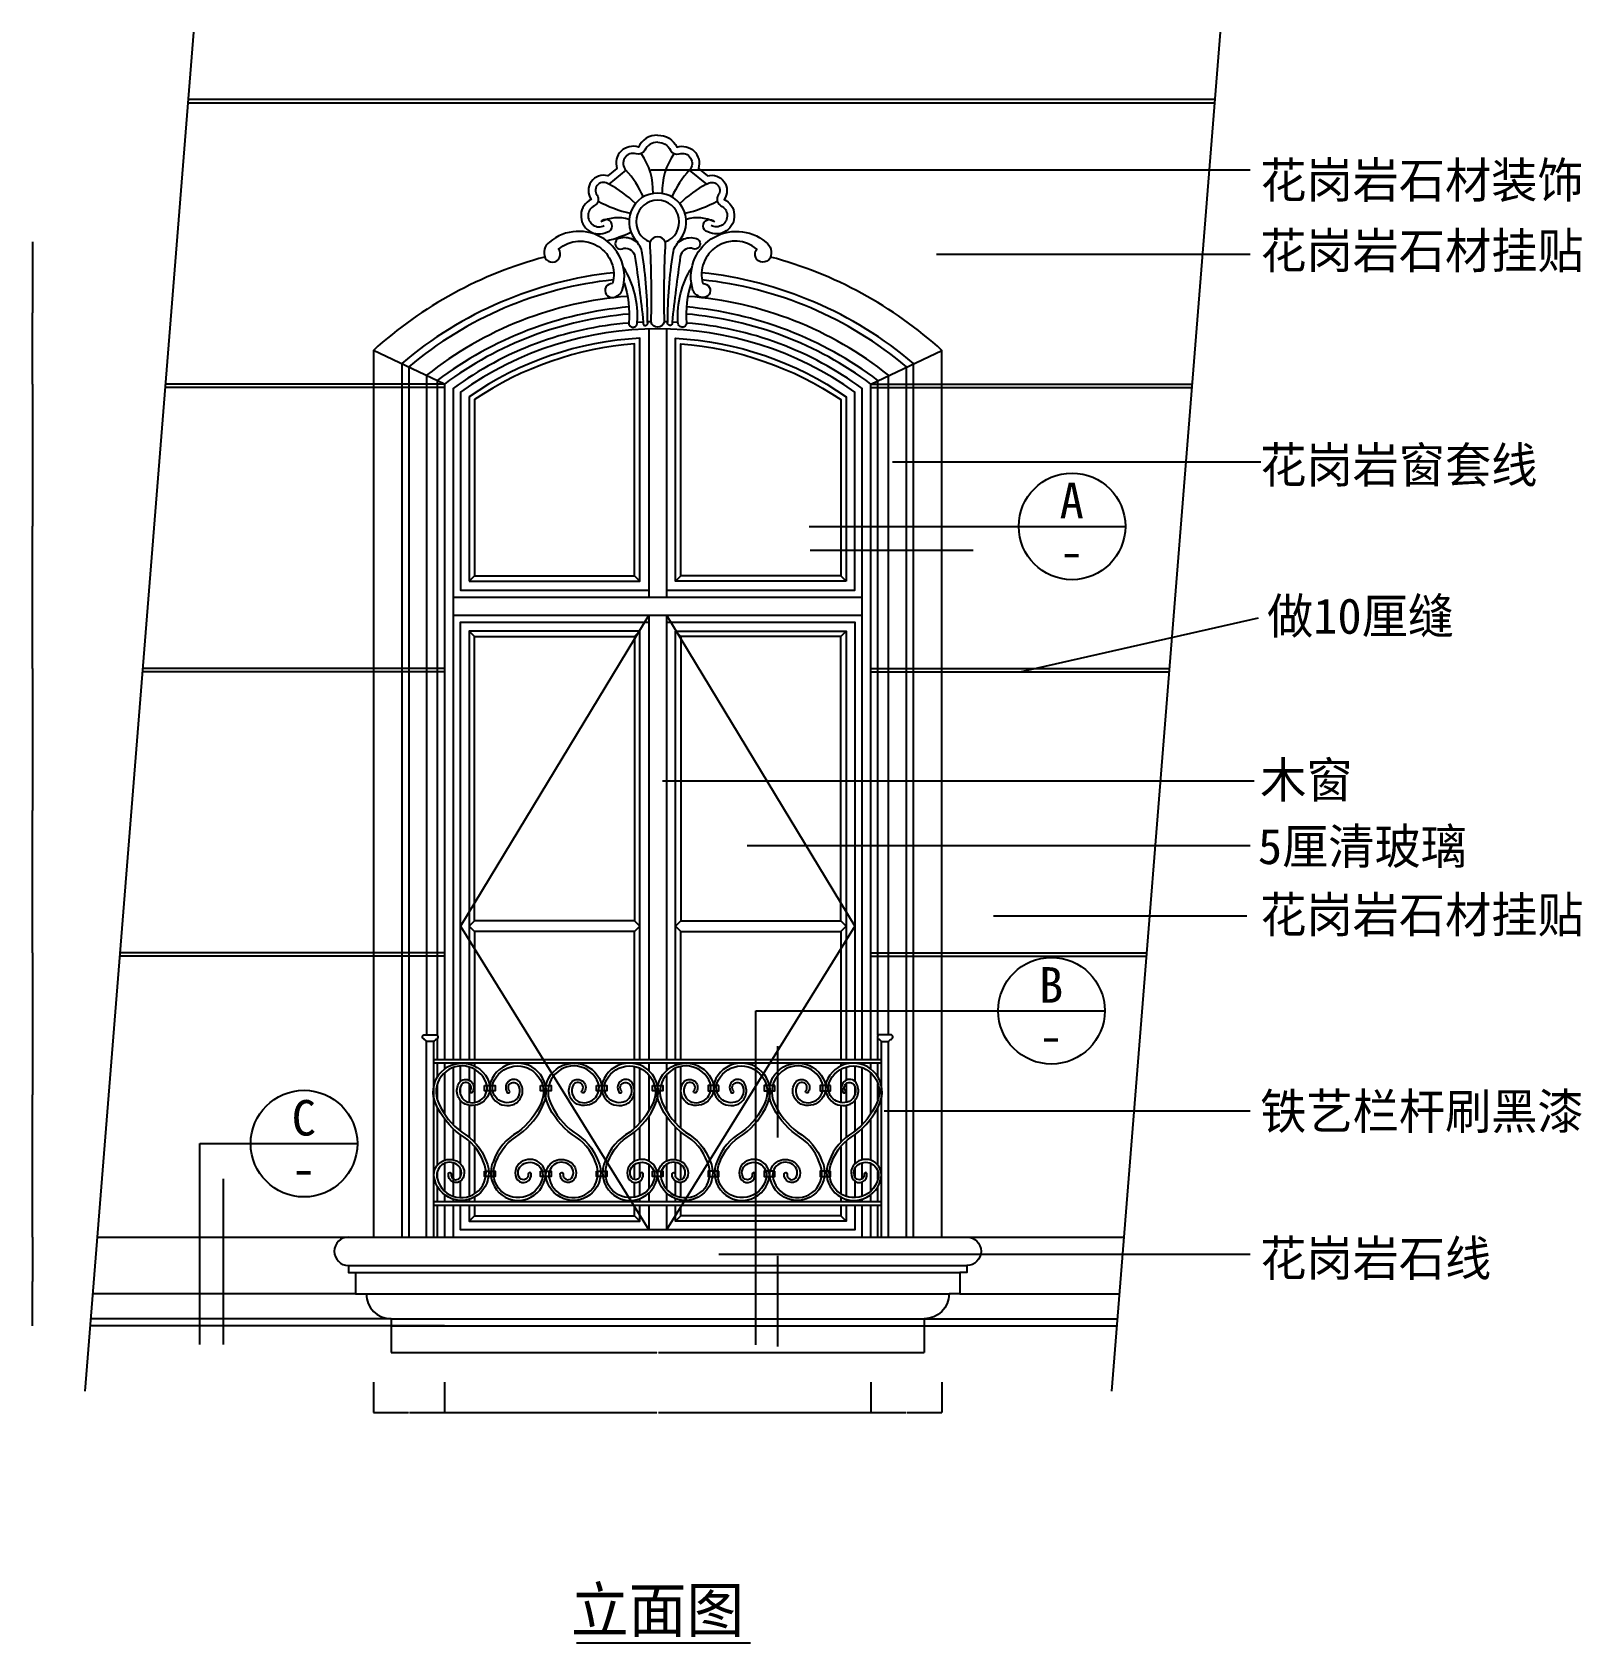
# Model space of a CAD drawing. Header units: metres. Extents: x 1429 to 10326, y -25970 to -14854.
# Drawn here: x 1749 to 6109, y -19419 to -14888 of the extents above; entities that cross this region are included whole.
import ezdxf

# ---------------------------------------------------------------- set-up
doc = ezdxf.new("R2010")
doc.units = ezdxf.units.M
for name, color, linetype in [('3', 3, 'Continuous'), ('4', 4, 'Continuous'), ('7', 7, 'Continuous'), ('BH', 3, 'Continuous'), ('DIM', 3, 'Continuous'), ('TEXT', 3, 'Continuous')]:
    doc.layers.add(name, color=color, linetype=linetype)
doc.dimstyles.get("Standard").update_dxf_attribs({"dimtxt": 2.5, "dimasz": 2.5, "dimexe": 1.25, "dimexo": 0.625, "dimtad": 1, "dimcen": 2.5, "dimazin": 3, "dimtfac": 1, "dimtmove": 0, "dimatfit": 3})

# ---------------------------------------------------------------- blocks, each defined once
blk = doc.blocks.new('*D7')
for p, q in [((1749.32, -17477.93), (1749.32, -17877.93)), ((1749.07, -17877.93), (1748.82, -17877.93)), ((1749.32, -18277.93), (1749.32, -17877.93)), ((1749.32, -17877.93), (1749.32, -17877.93)), ((1749.57, -17877.93), (1749.82, -17877.93))]:
    blk.add_line(p, q)
at = {"layer": 'Defpoints'}
for p in [(1749.32, -17477.93), (1749.32, -17877.93), (1749.32, -18277.93)]:
    blk.add_point(p, dxfattribs=at)
at = {"layer": 'DIM', "insert": (1749.32, -17876.805), "char_height": 1, "attachment_point": 5}
blk.add_mtext('0', dxfattribs=at)
blk = doc.blocks.new('*D8')
for p, q in [((1749.32, -18277.93), (1749.32, -18402.93)), ((1749.07, -18402.93), (1748.82, -18402.93)), ((1749.32, -18527.93), (1749.32, -18402.93)), ((1749.32, -18402.93), (1749.32, -18402.93)), ((1749.57, -18402.93), (1749.82, -18402.93))]:
    blk.add_line(p, q)
at = {"layer": 'Defpoints'}
for p in [(1749.32, -18277.93), (1749.32, -18402.93), (1749.32, -18527.93)]:
    blk.add_point(p, dxfattribs=at)
at = {"layer": 'DIM', "insert": (1749.32, -18401.805), "char_height": 1, "attachment_point": 5}
blk.add_mtext('0', dxfattribs=at)
blk = doc.blocks.new('*D9')
for p, q in [((1749.32, -15877.93), (1749.32, -16277.93)), ((1749.07, -16277.93), (1748.82, -16277.93)), ((1749.32, -16677.93), (1749.32, -16277.93)), ((1749.32, -16277.93), (1749.32, -16277.93)), ((1749.57, -16277.93), (1749.82, -16277.93))]:
    blk.add_line(p, q)
at = {"layer": 'Defpoints'}
for p in [(1749.32, -15877.93), (1749.32, -16277.93), (1749.32, -16677.93)]:
    blk.add_point(p, dxfattribs=at)
at = {"layer": 'DIM', "insert": (1749.32, -16276.805), "char_height": 1, "attachment_point": 5}
blk.add_mtext('0', dxfattribs=at)
blk = doc.blocks.new('*D10')
for p, q in [((1749.32, -16677.93), (1749.32, -17077.93)), ((1749.07, -17077.93), (1748.82, -17077.93)), ((1749.32, -17477.93), (1749.32, -17077.93)), ((1749.32, -17077.93), (1749.32, -17077.93)), ((1749.57, -17077.93), (1749.82, -17077.93))]:
    blk.add_line(p, q)
at = {"layer": 'Defpoints'}
for p in [(1749.32, -16677.93), (1749.32, -17077.93), (1749.32, -17477.93)]:
    blk.add_point(p, dxfattribs=at)
at = {"layer": 'DIM', "insert": (1749.32, -17076.805), "char_height": 1, "attachment_point": 5}
blk.add_mtext('0', dxfattribs=at)
blk = doc.blocks.new('*D11')
for p, q in [((1749.32, -15477.93), (1749.32, -15677.93)), ((1749.07, -15677.93), (1748.82, -15677.93)), ((1749.32, -15877.93), (1749.32, -15677.93)), ((1749.32, -15677.93), (1749.32, -15677.93)), ((1749.57, -15677.93), (1749.82, -15677.93))]:
    blk.add_line(p, q)
at = {"layer": 'Defpoints'}
for p in [(1749.32, -15477.93), (1749.32, -15677.93), (1749.32, -15877.93)]:
    blk.add_point(p, dxfattribs=at)
at = {"layer": 'DIM', "insert": (1749.32, -15676.805), "char_height": 1, "attachment_point": 5}
blk.add_mtext('0', dxfattribs=at)
blk = doc.blocks.new('*D28')
for p, q in [((2758.79, -18527.93), (2758.79, -18603.14)), ((4258.79, -18527.93), (4258.79, -18603.14)), ((2759.04, -18603.14), (3506.79, -18603.14)), ((3510.79, -18603.14), (4258.54, -18603.14))]:
    blk.add_line(p, q)
at = {"layer": 'Defpoints'}
for p in [(2758.79, -18527.93), (4258.79, -18527.93), (2758.79, -18603.14)]:
    blk.add_point(p, dxfattribs=at)
at = {"layer": 'DIM', "insert": (3508.79, -18603.14), "char_height": 1, "attachment_point": 5}
blk.add_mtext('1500', dxfattribs=at)
blk = doc.blocks.new('*D29')
for p, q in [((2908.79, -18686.23), (2908.79, -18771.23)), ((4108.79, -18686.23), (4108.79, -18771.23)), ((2909.04, -18771.23), (3506.79, -18771.23)), ((3510.79, -18771.23), (4108.54, -18771.23))]:
    blk.add_line(p, q)
at = {"layer": 'Defpoints'}
for p in [(2908.79, -18686.23), (4108.79, -18686.23), (2908.79, -18771.23)]:
    blk.add_point(p, dxfattribs=at)
at = {"layer": 'DIM', "insert": (3508.79, -18771.23), "char_height": 1, "attachment_point": 5}
blk.add_mtext('1200', dxfattribs=at)
blk = doc.blocks.new('*D30')
for p, q in [((2708.79, -18686.23), (2708.79, -18771.23)), ((2908.79, -18686.23), (2908.79, -18771.23)), ((2709.04, -18771.23), (2807.29, -18771.23)), ((2810.29, -18771.23), (2908.54, -18771.23))]:
    blk.add_line(p, q)
at = {"layer": 'Defpoints'}
for p in [(2708.79, -18686.23), (2908.79, -18686.23), (2708.79, -18771.23)]:
    blk.add_point(p, dxfattribs=at)
at = {"layer": 'DIM', "insert": (2808.79, -18771.23), "char_height": 1, "attachment_point": 5}
blk.add_mtext('200', dxfattribs=at)
blk = doc.blocks.new('*D31')
for p, q in [((4108.79, -18686.23), (4108.79, -18771.23)), ((4308.79, -18686.23), (4308.79, -18771.23)), ((4109.04, -18771.23), (4207.29, -18771.23)), ((4210.29, -18771.23), (4308.54, -18771.23))]:
    blk.add_line(p, q)
at = {"layer": 'Defpoints'}
for p in [(4108.79, -18686.23), (4308.79, -18686.23), (4108.79, -18771.23)]:
    blk.add_point(p, dxfattribs=at)
at = {"layer": 'DIM', "insert": (4208.79, -18771.23), "char_height": 1, "attachment_point": 5}
blk.add_mtext('200', dxfattribs=at)

msp = doc.modelspace()

# ---------------------------------------------------------------- hatches: boundary and pattern name
at = {"layer": 'BH'}
h = msp.add_hatch(dxfattribs=at)
h.set_pattern_fill('AR-RROOF', scale=400)
h.paths.add_polyline_path([(2993.79, -16417.93), (3443.79, -16417.93), (3443.79, -15765.24, 0.13), (2993.79, -15921.62)])
h = msp.add_hatch(dxfattribs=at)
h.set_pattern_fill('AR-RROOF', scale=400)
h.paths.add_polyline_path([(4023.79, -15921.62, 0.13), (3573.79, -15765.24), (3573.79, -16417.93), (4023.79, -16417.93)])
h = msp.add_hatch(dxfattribs=at)
h.set_pattern_fill('AR-RROOF', scale=400)
h.paths.add_polyline_path([(3443.79, -16587.93), (2993.79, -16587.93), (2993.79, -17387.93), (3443.79, -17387.93)])
h.paths.add_polyline_path([(2993.79, -17417.93), (2993.79, -18217.93), (3443.79, -18217.93), (3443.79, -17417.93)])
h.paths.add_polyline_path([(3573.79, -17387.93), (4023.79, -17387.93), (4023.79, -16587.93), (3573.79, -16587.93)])
h.paths.add_polyline_path([(3573.79, -18217.93), (4023.79, -18217.93), (4023.79, -17417.93), (3573.79, -17417.93)])

# ---------------------------------------------------------------- linework, layer by layer
at = {"layer": '3'}
for p, q in [((1897.85, -18711.23), (2203.96, -14888.17)), ((4786.74, -18711.23), (5092.84, -14888.17)), ((5076.85, -15087.93), (2187.96, -15087.93)), ((5077.65, -15077.93), (2188.76, -15077.93)), ((2908.79, -15887.93), (2123.91, -15887.93)), ((2908.79, -15877.93), (2124.71, -15877.93)), ((4108.79, -15877.93), (5013.59, -15877.93)), ((4108.79, -15887.93), (5012.79, -15887.93)), ((2978.79, -16432.93), (2993.79, -16417.93)), ((3458.79, -16432.93), (3443.79, -16417.93)), ((3558.79, -16432.93), (3573.79, -16417.93)), ((4038.79, -16432.93), (4023.79, -16417.93)), ((3483.79, -16527.93), (2953.79, -17402.93)), ((3533.79, -16527.93), (4063.79, -17402.93)), ((2993.79, -16587.93), (2978.79, -16572.93)), ((3458.79, -16572.93), (3443.79, -16587.93)), ((3558.79, -16572.93), (3573.79, -16587.93)), ((4023.79, -16587.93), (4038.79, -16572.93)), ((2908.79, -16687.93), (2059.85, -16687.93)), ((2908.79, -16677.93), (2060.65, -16677.93)), ((4108.79, -16677.93), (4949.54, -16677.93)), ((4108.79, -16687.93), (4948.74, -16687.93)), ((2978.79, -17402.93), (2993.79, -17387.93)), ((3458.79, -17402.93), (3443.79, -17387.93)), ((3558.79, -17402.93), (3573.79, -17387.93)), ((4038.79, -17402.93), (4023.79, -17387.93)), ((2953.79, -17402.93), (3483.79, -18257.93)), ((2978.79, -17402.93), (2993.79, -17417.93)), ((3458.79, -17402.93), (3443.79, -17417.93)), ((4063.79, -17402.93), (3533.79, -18257.93)), ((3558.79, -17402.93), (3573.79, -17417.93)), ((4038.79, -17402.93), (4023.79, -17417.93)), ((2908.79, -17487.93), (1995.8, -17487.93)), ((2908.79, -17477.93), (1996.6, -17477.93)), ((4108.79, -17477.93), (4885.48, -17477.93)), ((4108.79, -17487.93), (4884.68, -17487.93)), ((2993.79, -18217.93), (2978.79, -18232.93)), ((3458.79, -18232.93), (3443.79, -18217.93)), ((3558.79, -18232.93), (3573.79, -18217.93)), ((4023.79, -18217.93), (4038.79, -18232.93)), ((2658.79, -18377.93), (4358.79, -18377.93)), ((2758.79, -18507.93), (1914.13, -18507.93)), ((2758.79, -18507.93), (4258.79, -18507.93)), ((4258.79, -18507.93), (4803.01, -18507.93))]:
    msp.add_line(p, q, dxfattribs=at)
for points in [[(3508.79, -15177.93, 0.3), (3454.72, -15211.51, 0.61), (3394.09, -15271.37), (3368.71, -15292.25, 0.71), (3321.8, -15358.44, 1.01), (3367.71, -15450.15, 1.39), (3348.46, -15422.04)], [(3508.79, -15177.93, -0.3), (3562.85, -15211.51, -0.61), (3623.48, -15271.37), (3648.86, -15292.25, -0.71), (3695.78, -15358.44, -1.01), (3649.86, -15450.15, -1.39), (3669.11, -15422.04)], [(3508.25, -15197.92, 0.3), (3472.88, -15219.89, -0.38), (3448.42, -15230.49, 0.78), (3419.67, -15276.23), (3371.49, -15315.86, 0.88), (3338.1, -15346.85, -0.46), (3330.61, -15376.39, 1.01), (3358.62, -15432.34, 1.01)], [(3509.32, -15197.92, -0.3), (3544.69, -15219.89, 0.38), (3569.15, -15230.49, -0.78), (3597.9, -15276.23), (3646.08, -15315.86, -0.88), (3679.47, -15346.85, 0.46), (3686.96, -15376.39, -1.01), (3658.95, -15432.34, -1.01)], [(3480.18, -15703.35, 0.04), (3465.34, -15510.17, 0.46), (3404.38, -15467.74, 1.39), (3413.62, -15495.41, -0.39), (3445.02, -15519.39, -0.01), (3468.31, -15703.77, 1.64), (3480.18, -15703.35)], [(3530.24, -15478.12, 0.68), (3487.33, -15478.12, 0.68)], [(3530.24, -15478.12, 0.02), (3527.07, -15703.1, -0.82), (3490.5, -15703.1, 0.02), (3487.33, -15478.12)], [(3537.39, -15703.35, -0.04), (3552.23, -15510.17, -0.46), (3613.19, -15467.74, -1.39), (3603.95, -15495.41, 0.39), (3572.55, -15519.39, 0.01), (3549.26, -15703.77, -1.64), (3537.39, -15703.35)], [(3385.29, -15564.76, 0.15), (2788.79, -15820.02), (2788.79, -18277.93)], [(3414.23, -15592.84, -0.1), (3427.32, -15706.34, 1.04), (3451.57, -15704.61, 0.16), (3412.65, -15549.93, 0.16)], [(3603.34, -15592.84, 0.1), (3590.25, -15706.34, -1.04), (3566, -15704.61, -0.16), (3604.92, -15549.93, -0.16)], [(4228.79, -18277.93), (4228.79, -15820.02, 0.15), (3632.28, -15564.76, 0.15)], [(3427.35, -15661.18, 0.14), (2888.79, -15867.99), (2888.79, -17710.73)], [(4128.79, -17710.73), (4128.79, -15867.99, 0.14), (3590.22, -15661.18, 0.14)], [(3533.79, -16457.93), (4063.79, -16457.93), (4063.79, -15900.75, 0.32), (2953.79, -15900.75), (2953.79, -16457.93), (3483.79, -16457.93)]]:
    msp.add_lwpolyline(points, format="xyb", dxfattribs=at)
for points in [[(3381.82, -15595.44, 1.11), (3383.2, -15634.62, 0.25), (3409.35, -15614.69, 0.75), (3204.56, -15478.56, 0.37), (3192.59, -15523.5, 1.08), (3230.14, -15498.48, -0.74)], [(3635.75, -15595.44, -1.11), (3634.37, -15634.62, -0.25), (3608.22, -15614.69, -0.75), (3813.01, -15478.56, -0.37), (3824.98, -15523.5, -1.08), (3787.43, -15498.48, 0.74)], [(2978.79, -16432.93), (3458.79, -16432.93), (3458.79, -15749.27, 0.14), (2978.79, -15913.73)], [(2993.79, -16417.93), (3443.79, -16417.93), (3443.79, -15765.24, 0.13), (2993.79, -15921.62)], [(4038.79, -16432.93), (3558.79, -16432.93), (3558.79, -15749.27, -0.14), (4038.79, -15913.73)], [(4023.79, -16417.93), (3573.79, -16417.93), (3573.79, -15765.24, -0.13), (4023.79, -15921.62)], [(2979.86, -17867.87, 1.06), (2957.02, -17848.72, 0.43), (2970.12, -17896.5, 0.65), (3026.64, -17844.4, 1.04), (2891.87, -17900.11, 0.13), (2957.54, -17982.93, -0.18), (3026.07, -18063.96, -1.1), (2881.34, -18117.04, -0.72), (2948.39, -18067.46, -0.43), (2958.05, -18117.14, -0.75), (2919.9, -18099.29, -0.88), (2927.8, -18100.54, 0.74), (2951.77, -18112.15, 0.43), (2943.95, -18074.13, 0.72), (2889.03, -18114.8, 1.11), (3018.71, -18067.1, 0.18), (2953.17, -17989.64, -0.13), (2884.55, -17903.35, -1.04), (3034.19, -17841.75, -0.65), (2966.69, -17903.73, -0.44), (2950.55, -17843.98, -0.98), (2987.76, -17869.12, -0.99)], [(3092.71, -17867.87, -1.06), (3115.55, -17848.72, -0.43), (3102.45, -17896.5, -0.65), (3045.93, -17844.4, -1.04), (3180.7, -17900.11, -0.13), (3115.04, -17982.93, 0.18), (3046.5, -18063.96, 1.1), (3191.23, -18117.04, 0.72), (3124.18, -18067.46, 0.43), (3114.52, -18117.14, 0.75), (3152.67, -18099.29, 0.88), (3144.77, -18100.54, -0.74), (3120.8, -18112.15, -0.43), (3128.62, -18074.13, -0.72), (3183.54, -18114.8, -1.11), (3053.87, -18067.1, -0.18), (3119.4, -17989.64, 0.13), (3188.02, -17903.35, 1.04), (3038.38, -17841.75, 0.65), (3105.88, -17903.73, 0.44), (3122.02, -17843.98, 0.98), (3084.81, -17869.12, 0.99)], [(3294.86, -17867.87, 1.06), (3272.02, -17848.72, 0.43), (3285.12, -17896.5, 0.65), (3341.64, -17844.4, 1.04), (3206.87, -17900.11, 0.13), (3272.54, -17982.93, -0.18), (3341.07, -18063.96, -1.1), (3196.34, -18117.04, -0.72), (3263.39, -18067.46, -0.43), (3273.05, -18117.14, -0.75), (3234.9, -18099.29, -0.88), (3242.8, -18100.54, 0.74), (3266.77, -18112.15, 0.43), (3258.95, -18074.13, 0.72), (3204.03, -18114.8, 1.11), (3333.71, -18067.1, 0.18), (3268.17, -17989.64, -0.13), (3199.55, -17903.35, -1.04), (3349.19, -17841.75, -0.65), (3281.69, -17903.73, -0.44), (3265.55, -17843.98, -0.98), (3302.76, -17869.12, -0.99)], [(3407.71, -17867.87, -1.06), (3430.55, -17848.72, -0.43), (3417.45, -17896.5, -0.65), (3360.93, -17844.4, -1.04), (3495.7, -17900.11, -0.13), (3430.04, -17982.93, 0.18), (3361.5, -18063.96, 1.1), (3506.23, -18117.04, 0.72), (3439.18, -18067.46, 0.43), (3429.52, -18117.14, 0.75), (3467.67, -18099.29, 0.88), (3459.77, -18100.54, -0.74), (3435.8, -18112.15, -0.43), (3443.62, -18074.13, -0.72), (3498.54, -18114.8, -1.11), (3368.87, -18067.1, -0.18), (3434.4, -17989.64, 0.13), (3503.02, -17903.35, 1.04), (3353.38, -17841.75, 0.65), (3420.88, -17903.73, 0.44), (3437.02, -17843.98, 0.98), (3399.81, -17869.12, 0.99)], [(3609.86, -17867.87, 1.06), (3587.02, -17848.72, 0.43), (3600.12, -17896.5, 0.65), (3656.64, -17844.4, 1.04), (3521.87, -17900.11, 0.13), (3587.54, -17982.93, -0.18), (3656.07, -18063.96, -1.1), (3511.34, -18117.04, -0.72), (3578.39, -18067.46, -0.43), (3588.05, -18117.14, -0.75), (3549.9, -18099.29, -0.88), (3557.8, -18100.54, 0.74), (3581.77, -18112.15, 0.43), (3573.95, -18074.13, 0.72), (3519.03, -18114.8, 1.11), (3648.71, -18067.1, 0.18), (3583.17, -17989.64, -0.13), (3514.55, -17903.35, -1.04), (3664.19, -17841.75, -0.65), (3596.69, -17903.73, -0.44), (3580.55, -17843.98, -0.98), (3617.76, -17869.12, -0.99)], [(3722.71, -17867.87, -1.06), (3745.55, -17848.72, -0.43), (3732.45, -17896.5, -0.65), (3675.93, -17844.4, -1.04), (3810.7, -17900.11, -0.13), (3745.04, -17982.93, 0.18), (3676.5, -18063.96, 1.1), (3821.23, -18117.04, 0.72), (3754.18, -18067.46, 0.43), (3744.52, -18117.14, 0.75), (3782.67, -18099.29, 0.88), (3774.77, -18100.54, -0.74), (3750.8, -18112.15, -0.43), (3758.62, -18074.13, -0.72), (3813.54, -18114.8, -1.11), (3683.87, -18067.1, -0.18), (3749.4, -17989.64, 0.13), (3818.02, -17903.35, 1.04), (3668.38, -17841.75, 0.65), (3735.88, -17903.73, 0.44), (3752.02, -17843.98, 0.98), (3714.81, -17869.12, 0.99)], [(3924.86, -17867.87, 1.06), (3902.02, -17848.72, 0.43), (3915.12, -17896.5, 0.65), (3971.64, -17844.4, 1.04), (3836.87, -17900.11, 0.13), (3902.54, -17982.93, -0.18), (3971.07, -18063.96, -1.1), (3826.34, -18117.04, -0.72), (3893.39, -18067.46, -0.43), (3903.05, -18117.14, -0.75), (3864.9, -18099.29, -0.88), (3872.8, -18100.54, 0.74), (3896.77, -18112.15, 0.43), (3888.95, -18074.13, 0.72), (3834.03, -18114.8, 1.11), (3963.71, -18067.1, 0.18), (3898.17, -17989.64, -0.13), (3829.55, -17903.35, -1.04), (3979.19, -17841.75, -0.65), (3911.69, -17903.73, -0.44), (3895.55, -17843.98, -0.98), (3932.76, -17869.12, -0.99)], [(4037.71, -17867.87, -1.06), (4060.55, -17848.72, -0.43), (4047.45, -17896.5, -0.65), (3990.93, -17844.4, -1.04), (4125.7, -17900.11, -0.13), (4060.04, -17982.93, 0.18), (3991.5, -18063.96, 1.1), (4136.23, -18117.04, 0.72), (4069.18, -18067.46, 0.43), (4059.52, -18117.14, 0.75), (4097.67, -18099.29, 0.88), (4089.77, -18100.54, -0.74), (4065.8, -18112.15, -0.43), (4073.62, -18074.13, -0.72), (4128.54, -18114.8, -1.11), (3998.87, -18067.1, -0.18), (4064.4, -17989.64, 0.13), (4133.02, -17903.35, 1.04), (3983.38, -17841.75, 0.65), (4050.88, -17903.73, 0.44), (4067.02, -17843.98, 0.98), (4029.81, -17869.12, 0.99)]]:
    msp.add_lwpolyline(points, format="xyb", close=True, dxfattribs=at)
for points in [[(2953.79, -17777.93), (2953.79, -16547.93), (3483.79, -16547.93)], [(3458.79, -17777.93), (3458.79, -16572.93), (2978.79, -16572.93), (2978.79, -17777.93)], [(3533.79, -16547.93), (4063.79, -16547.93), (4063.79, -17777.93)], [(3558.79, -17777.93), (3558.79, -16572.93), (4038.79, -16572.93), (4038.79, -17777.93)], [(3443.79, -17777.93), (3443.79, -17417.93), (2993.79, -17417.93), (2993.79, -17777.93)], [(3573.79, -17777.93), (3573.79, -17417.93), (4023.79, -17417.93), (4023.79, -17777.93)], [(2888.79, -17719.63), (2888.79, -17777.93)], [(4128.79, -17777.93), (4128.79, -17719.63)], [(2888.79, -17787.93), (2888.79, -17828.09)], [(2953.79, -17788.9), (2953.79, -17787.93)], [(2953.79, -17840.33), (2953.79, -17796.91)], [(2978.79, -17787.93), (2978.79, -17791.43)], [(2978.79, -17799.73), (2978.79, -17836.81)], [(2993.79, -17787.93), (2993.79, -17797.01)], [(2993.79, -17806.03), (2993.79, -17899.23)], [(3443.79, -17790.07), (3443.79, -17787.93)], [(3443.79, -17971.86), (3443.79, -17798.22)], [(3458.79, -17794.31), (3458.79, -17787.93)], [(3458.79, -17957.2), (3458.79, -17802.97)], [(3558.79, -17794.31), (3558.79, -17787.93)], [(3558.79, -17957.2), (3558.79, -17802.97)], [(3573.79, -17790.07), (3573.79, -17787.93)], [(3573.79, -17971.86), (3573.79, -17798.22)], [(4023.79, -17787.93), (4023.79, -17797.01)], [(4023.79, -17806.03), (4023.79, -17899.23)], [(4038.79, -17787.93), (4038.79, -17791.43)], [(4038.79, -17799.73), (4038.79, -17836.81)], [(4063.79, -17787.93), (4063.79, -17788.9)], [(4063.79, -17796.91), (4063.79, -17840.33)], [(4128.79, -17828.09), (4128.79, -17787.93)], [(2888.79, -17847.3), (2888.79, -17892.19)], [(2978.79, -17846.29), (2978.79, -17899.12)], [(4038.79, -17846.29), (4038.79, -17899.12)], [(4128.79, -17892.19), (4128.79, -17847.3)], [(2953.79, -17877.26), (2953.79, -17855.65)], [(2953.79, -17980.1), (2953.79, -17893.37)], [(4063.79, -17855.65), (4063.79, -17877.26)], [(4063.79, -17893.37), (4063.79, -17980.1)], [(2888.79, -17912.61), (2888.79, -18076.16)], [(2978.79, -17907.23), (2978.79, -17997.61)], [(2993.79, -17907.33), (2993.79, -18011.69)], [(4023.79, -17907.33), (4023.79, -18011.69)], [(4038.79, -17907.23), (4038.79, -17997.61)], [(4128.79, -18076.16), (4128.79, -17912.61)], [(3443.79, -18064.66), (3443.79, -17982.36)], [(3458.79, -18059.91), (3458.79, -17968.75)], [(3558.79, -18059.91), (3558.79, -17968.75)], [(3573.79, -18064.66), (3573.79, -17982.36)], [(2953.79, -18071.7), (2953.79, -17990)], [(2978.79, -18008.16), (2978.79, -18163.28)], [(2993.79, -18023.79), (2993.79, -18156.04)], [(4023.79, -18023.79), (4023.79, -18156.04)], [(4038.79, -18008.16), (4038.79, -18163.28)], [(4063.79, -17990), (4063.79, -18071.7)], [(3443.79, -18116.45), (3443.79, -18074.01)], [(3458.79, -18108.27), (3458.79, -18067.99)], [(3558.79, -18108.27), (3558.79, -18067.99)], [(3573.79, -18116.45), (3573.79, -18074.01)], [(2888.79, -18093.06), (2888.79, -18114.04)], [(2953.79, -18108.73), (2953.79, -18085.03)], [(2953.79, -18166.98), (2953.79, -18120.89)], [(3443.79, -18165.89), (3443.79, -18124.52)], [(3458.79, -18161.34), (3458.79, -18120.53)], [(3558.79, -18161.34), (3558.79, -18120.53)], [(3573.79, -18165.89), (3573.79, -18124.52)], [(4063.79, -18085.03), (4063.79, -18108.73)], [(4063.79, -18120.89), (4063.79, -18166.98)], [(4128.79, -18114.04), (4128.79, -18093.06)], [(2888.79, -18135.52), (2888.79, -18177.93)], [(2993.79, -18165.35), (2993.79, -18177.93)], [(3458.79, -18177.93), (3458.79, -18169.97)], [(3558.79, -18177.93), (3558.79, -18169.97)], [(4023.79, -18165.35), (4023.79, -18177.93)], [(4128.79, -18177.93), (4128.79, -18135.52)], [(2888.79, -18187.93), (2888.79, -18277.93)], [(2953.79, -18177.93), (2953.79, -18174.98)], [(4063.79, -18187.93), (4063.79, -18257.93), (2953.79, -18257.93), (2953.79, -18187.93)], [(2978.79, -18171.69), (2978.79, -18177.93)], [(2978.79, -18187.93), (2978.79, -18232.93), (3458.79, -18232.93), (3458.79, -18187.93)], [(2993.79, -18187.93), (2993.79, -18217.93), (3443.79, -18217.93), (3443.79, -18187.93)], [(3443.79, -18177.93), (3443.79, -18174.01)], [(4038.79, -18187.93), (4038.79, -18232.93), (3558.79, -18232.93), (3558.79, -18187.93)], [(3573.79, -18177.93), (3573.79, -18174.01)], [(4023.79, -18187.93), (4023.79, -18217.93), (3573.79, -18217.93), (3573.79, -18187.93)], [(4038.79, -18171.69), (4038.79, -18177.93)], [(4063.79, -18174.98), (4063.79, -18177.93)], [(4128.79, -18277.93), (4128.79, -18187.93)]]:
    msp.add_lwpolyline(points, dxfattribs=at)
for points in [[(2993.79, -17387.93), (2993.79, -16587.93), (3443.79, -16587.93), (3443.79, -17387.93)], [(4023.79, -17387.93), (4023.79, -16587.93), (3573.79, -16587.93), (3573.79, -17387.93)], [(3021.98, -17851.44), (3051.2, -17851.44), (3051.2, -17866.52), (3021.98, -17866.52)], [(3179.48, -17851.44), (3208.7, -17851.44), (3208.7, -17866.52), (3179.48, -17866.52)], [(3336.98, -17851.44), (3366.2, -17851.44), (3366.2, -17866.52), (3336.98, -17866.52)], [(3494.48, -17851.44), (3523.7, -17851.44), (3523.7, -17866.52), (3494.48, -17866.52)], [(3680.59, -17851.44), (3651.37, -17851.44), (3651.37, -17866.52), (3680.59, -17866.52)], [(3838.09, -17851.44), (3808.87, -17851.44), (3808.87, -17866.52), (3838.09, -17866.52)], [(3995.59, -17851.44), (3966.37, -17851.44), (3966.37, -17866.52), (3995.59, -17866.52)], [(3021.98, -18092.54), (3051.2, -18092.54), (3051.2, -18107.62), (3021.98, -18107.62)], [(3179.48, -18092.54), (3208.7, -18092.54), (3208.7, -18107.62), (3179.48, -18107.62)], [(3336.98, -18092.54), (3366.2, -18092.54), (3366.2, -18107.62), (3336.98, -18107.62)], [(3494.48, -18092.54), (3523.7, -18092.54), (3523.7, -18107.62), (3494.48, -18107.62)], [(3680.59, -18092.54), (3651.37, -18092.54), (3651.37, -18107.62), (3680.59, -18107.62)], [(3838.09, -18092.54), (3808.87, -18092.54), (3808.87, -18107.62), (3838.09, -18107.62)], [(3995.59, -18092.54), (3966.37, -18092.54), (3966.37, -18107.62), (3995.59, -18107.62)]]:
    msp.add_lwpolyline(points, close=True, dxfattribs=at)
for centre, radius, start, end in [((3312.06, -15335.19), 183.79, 357.91, 34.97), ((3705.51, -15335.19), 183.79, 145.03, 182.09), ((3200.52, -15471.99), 293.86, 24.19, 41.77), ((3817.05, -15471.99), 293.86, 138.23, 155.81), ((3235.82, -15581.44), 298.23, 45.07, 62.94), ((3508.79, -15421.43), 80.61, 314.18, 225.82), ((3508.79, -15421.43), 60.61, 290.73, 249.27), ((3781.75, -15581.44), 298.23, 117.06, 134.93), ((3510.81, -15051.48), 355.02, 241.46, 257.14), ((3506.76, -15051.48), 355.02, 282.86, 298.54), ((3397.81, -15520.25), 109.91, 73.81, 116.68), ((3247.24, -15033.4), 457.25, 285.04, 294.07), ((3619.76, -15520.25), 109.91, 63.32, 106.19)]:
    msp.add_arc(centre, radius, start, end, dxfattribs=at)
at = {"layer": '4'}
for p, q in [((1932.54, -18277.93), (4821.43, -18277.93)), ((2908.79, -18527.93), (1912.53, -18527.93)), ((2758.79, -18527.93), (4258.79, -18527.93)), ((4108.79, -18527.93), (4801.41, -18527.93))]:
    msp.add_line(p, q, dxfattribs=at)
for points in [[(3191.38, -15520.67, 0.12), (2708.79, -15783.5), (2708.79, -18277.93)], [(4308.79, -18277.93), (4308.79, -15783.5, 0.12), (3826.19, -15520.67, 0.12)], [(3428.17, -15681.18, 0.14), (2908.79, -15877.93), (2908.79, -17777.93)], [(4108.79, -17777.93), (4108.79, -15877.93, 0.14), (3589.4, -15681.18, 0.14)], [(2638.79, -18277.93, 1), (2638.79, -18357.93), (2638.79, -18377.93), (2658.79, -18377.93), (2658.79, -18437.93), (2688.79, -18437.93, 0.41), (2758.79, -18507.93), (2758.79, -18527.93)], [(4378.79, -18277.93, -1), (4378.79, -18357.93), (4378.79, -18377.93), (4358.79, -18377.93), (4358.79, -18437.93), (4328.79, -18437.93, -0.41), (4258.79, -18507.93), (4258.79, -18527.93)]]:
    msp.add_lwpolyline(points, format="xyb", dxfattribs=at)
for points in [[(2908.79, -17787.93), (2908.79, -17805.62)], [(4108.79, -17805.62), (4108.79, -17787.93)], [(2908.79, -17816.07), (2908.79, -17931.6)], [(4108.79, -17931.6), (4108.79, -17816.07)], [(2908.79, -17945.56), (2908.79, -18061.99)], [(4108.79, -18061.99), (4108.79, -17945.56)], [(2908.79, -18070.57), (2908.79, -18148.22)], [(4108.79, -18148.22), (4108.79, -18070.57)], [(2908.79, -18158.73), (2908.79, -18177.93)], [(4108.79, -18177.93), (4108.79, -18158.73)], [(2908.79, -18187.93), (2908.79, -18277.93)], [(4108.79, -18277.93), (4108.79, -18187.93)]]:
    msp.add_lwpolyline(points, dxfattribs=at)
at = {"layer": '7'}
for p, q in [((3483.79, -15723.25), (3483.79, -16477.93)), ((3533.79, -15723.25), (3533.79, -16477.93)), ((2908.79, -15877.93), (2708.79, -15783.5)), ((4108.79, -15877.93), (4308.79, -15783.5)), ((2933.79, -16477.93), (4083.79, -16477.93)), ((2933.79, -16527.93), (4083.79, -16527.93)), ((3483.79, -16527.93), (3483.79, -17777.93)), ((3533.79, -16527.93), (3533.79, -17777.93)), ((2858.79, -18277.93), (2858.79, -17727.93)), ((2878.79, -18277.93), (2878.79, -17727.93)), ((4138.79, -18277.93), (4138.79, -17727.93)), ((4158.79, -18277.93), (4158.79, -17727.93)), ((2878.79, -17777.93), (4138.79, -17777.93)), ((2878.79, -17787.93), (4138.79, -17787.93)), ((3483.79, -17787.93), (3483.79, -17809.8)), ((3533.79, -17787.93), (3533.79, -17809.8)), ((3483.79, -17821.15), (3483.79, -17923.6)), ((3533.79, -17821.15), (3533.79, -17923.6)), ((3483.79, -17938.52), (3483.79, -18064.08)), ((3533.79, -17938.52), (3533.79, -18064.08)), ((3483.79, -18073.25), (3483.79, -18143.02)), ((3533.79, -18073.25), (3533.79, -18143.02)), ((3483.79, -18154.5), (3483.79, -18177.93)), ((3533.79, -18154.5), (3533.79, -18177.93)), ((2878.79, -18177.93), (4138.79, -18177.93)), ((2878.79, -18187.93), (4138.79, -18187.93)), ((3483.79, -18187.93), (3483.79, -18257.93)), ((3533.79, -18187.93), (3533.79, -18257.93)), ((2638.79, -18357.93), (4378.79, -18357.93)), ((2658.79, -18437.93), (1919.73, -18437.93)), ((2688.79, -18437.93), (4328.79, -18437.93)), ((4358.79, -18437.93), (4808.62, -18437.93))]:
    msp.add_line(p, q, dxfattribs=at)
for points in [[(3384.16, -15585.01, 0.15), (2808.79, -15829.4), (2808.79, -18277.93)], [(4208.79, -18277.93), (4208.79, -15829.4, 0.15), (3633.41, -15585.01, 0.15)], [(3423.64, -15631.38, 0.15), (2858.79, -15853.31), (2858.79, -17708.89)], [(4158.79, -17708.89), (4158.79, -15853.31, 0.15), (3593.93, -15631.38, 0.15)], [(3427.32, -15706.34, 0.14), (2933.79, -15890.53), (2933.79, -17777.93)], [(4083.79, -17777.93), (4083.79, -15890.53, 0.14), (3590.25, -15706.34, 0.14)]]:
    msp.add_lwpolyline(points, format="xyb", dxfattribs=at)
for points in [[(3468.31, -15703.77), (3451.57, -15704.61)], [(3490.5, -15703.1), (3480.18, -15703.35)], [(3537.39, -15703.35), (3527.07, -15703.1)], [(3566, -15704.61), (3549.26, -15703.77)], [(2933.79, -17787.93), (2933.79, -17792.55)], [(2933.79, -17800.99), (2933.79, -17962.43)], [(4083.79, -17792.55), (4083.79, -17787.93)], [(4083.79, -17962.43), (4083.79, -17800.99)], [(2933.79, -17973.59), (2933.79, -18060.84)], [(4083.79, -18060.84), (4083.79, -17973.59)], [(2933.79, -18069.14), (2933.79, -18163.27)], [(4083.79, -18114.27), (4083.79, -18069.14)], [(4083.79, -18163.27), (4083.79, -18123.21)], [(2933.79, -18171.68), (2933.79, -18177.93)], [(2933.79, -18187.93), (2933.79, -18277.93)], [(4083.79, -18177.93), (4083.79, -18171.68)], [(4083.79, -18277.93), (4083.79, -18187.93)]]:
    msp.add_lwpolyline(points, dxfattribs=at)
for points in [[(2878.79, -17727.93), (2858.79, -17727.93, 0.18), (2850.59, -17720.89, -0.81), (2853.38, -17708.89), (2884.19, -17708.89, -0.81), (2886.98, -17720.89, 0.18)], [(4138.79, -17727.93), (4158.79, -17727.93, -0.18), (4166.98, -17720.89, 0.81), (4164.19, -17708.89), (4133.38, -17708.89, 0.81), (4130.59, -17720.89, -0.18)]]:
    msp.add_lwpolyline(points, format="xyb", close=True, dxfattribs=at)
at = {"layer": 'DIM'}
for p, q in [((3935.53, -16278.52), (4524.84, -16278.52)), ((3937.94, -16345.24), (4396.39, -16345.24)), ((3785.16, -18581.54), (3785.16, -17641.27)), ((3785.16, -17641.27), (4466.88, -17641.27)), ((4466.88, -17641.27), (4766.88, -17641.27)), ((3847.22, -17997.71), (3847.22, -17740.63)), ((2220.81, -18015.08), (2363.71, -18015.08)), ((2220.81, -18580.25), (2220.81, -18015.08)), ((2363.71, -18015.08), (2663.71, -18015.08)), ((2287.38, -18579.83), (2287.38, -18114.45)), ((3847.22, -18586.04), (3847.22, -18330.81))]:
    msp.add_line(p, q, dxfattribs=at)
msp.add_lwpolyline([(4524.84, -16278.52), (4824.84, -16278.52)], dxfattribs=at)
for centre in [(4674.84, -16278.52), (4616.88, -17641.27), (2513.71, -18015.08)]:
    msp.add_circle(centre, 150, dxfattribs=at)
at = {"layer": 'TEXT'}
msp.add_line((3280.01, -19419.42), (3769.8, -19419.42), dxfattribs=at)

# ---------------------------------------------------------------- texts
at = {"layer": 'DIM'}
for s, p in [('A', (4639.86, -16255.85)), ('-', (4639.6, -16399.18)), ('B', (4581.91, -17618.6)), ('-', (4581.64, -17761.93)), ('C', (2479, -17992.42)), ('-', (2478.47, -18135.74))]:
    msp.add_text(s, height=100, dxfattribs=at).set_placement(p)
at = {"layer": 'TEXT'}
for s, height, p in [('花岗岩石材装饰', 100, (5204.41, -15354.3)), ('花岗岩石材挂贴', 100, (5204.41, -15552.55)), ('花岗岩窗套线', 100, (5204.41, -16155.89)), ('做10厘缝', 100, (5223.64, -16580.62)), ('木窗', 100, (5204.41, -17041.74)), ('5厘清玻璃', 100, (5197.89, -17228.66)), ('花岗岩石材挂贴', 100, (5204.41, -17421.21)), ('铁艺栏杆刷黑漆', 100, (5204.41, -17974.26)), ('花岗岩石线', 100, (5204.41, -18387.5)), ('立面图', 125, (3264.68, -19389.53))]:
    msp.add_text(s, height=height, dxfattribs=at).set_placement(p)

# ---------------------------------------------------------------- dimensions: what is measured, and where the dimension line sits
at = {"layer": 'DIM'}
for base, p1, p2, picture, middle in [((1749.32, -15677.93), (1749.32, -15877.93), (1749.32, -15477.93), '*D11', (1749.32, -15676.805)), ((1749.32, -16277.93), (1749.32, -16677.93), (1749.32, -15877.93), '*D9', (1749.32, -16276.805)), ((1749.32, -17077.93), (1749.32, -17477.93), (1749.32, -16677.93), '*D10', (1749.32, -17076.805)), ((1749.32, -17877.93), (1749.32, -18277.93), (1749.32, -17477.93), '*D7', (1749.32, -17876.805)), ((1749.32, -18402.93), (1749.32, -18527.93), (1749.32, -18277.93), '*D8', (1749.32, -18401.805)), ((2758.79, -18603.14), (2758.79, -18527.93), (4258.79, -18527.93), '*D28', (3508.79, -18603.14)), ((2708.79, -18771.23), (2708.79, -18686.23), (2908.79, -18686.23), '*D30', (2808.79, -18771.23)), ((2908.79, -18771.23), (2908.79, -18686.23), (4108.79, -18686.23), '*D29', (3508.79, -18771.23)), ((4108.79, -18771.23), (4108.79, -18686.23), (4308.79, -18686.23), '*D31', (4208.79, -18771.23))]:
    dim = msp.add_linear_dim(base=base, p1=p1, p2=p2, dimstyle='Standard', dxfattribs=at)
    dim.commit()
    dim.dimension.update_dxf_attribs({"geometry": picture, "text_midpoint": middle})

# ---------------------------------------------------------------- leaders
for points in [[(3489.37, -15275.24), (5175.92, -15275.24)], [(4293.15, -15512.86), (5175.92, -15512.86)], [(4169.48, -16096.66), (5205.89, -16096.66)], [(4528.76, -16687.93), (5199.68, -16535.4)], [(3522.67, -16994.04), (5187.25, -16994.04)], [(3760.61, -17176.24), (5175.92, -17176.24)], [(4453.85, -17374.61), (5167.11, -17374.61)], [(4145.85, -17923.06), (5175.92, -17923.06)], [(3681.3, -18326.3), (5175.92, -18326.3)]]:
    msp.add_leader(points, dimstyle='Standard', dxfattribs=at)

doc.saveas('drawing.dxf')
